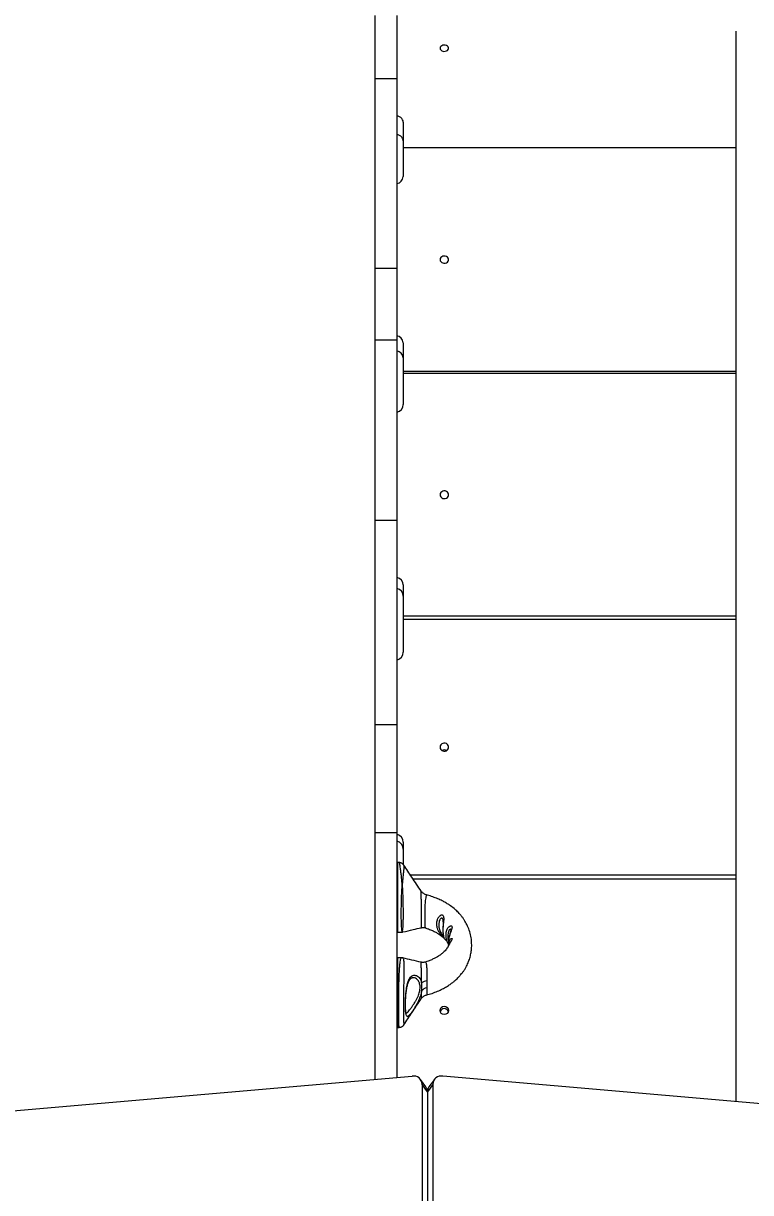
# Model space of a CAD drawing. Header units: millimetres. Extents: x -5906 to 5457, y -5155 to 4356.
# Drawn here: x -289 to 402, y 1171 to 2281 of the extents above; entities that cross this region are included whole.
import ezdxf

# ---------------------------------------------------------------- set-up
doc = ezdxf.new("R2010")
doc.units = ezdxf.units.MM
for name, color, linetype in [('DIKOM_ОБЪЕКТ', 7, 'Continuous'), ('DIKOM_РАЗМЕР_ЗОНА', 7, 'Continuous'), ('DIKOM_РАЗМЕР_ОБЪЕКТА', 7, 'Continuous')]:
    doc.layers.add(name, color=color, linetype=linetype)
doc.styles.add('style1', font='arial.ttf', dxfattribs={"width": 0.8})
doc.dimstyles.new('1-50', dxfattribs={"dimtxt": 300, "dimasz": 200, "dimexe": 100, "dimexo": 0, "dimgap": 100, "dimtad": 1, "dimtxsty": 'style1', "dimcen": 200, "dimclrd": 7, "dimclre": 7, "dimclrt": 7, "dimadec": 1, "dimazin": 2, "dimtfac": 1, "dimtmove": 0, "dimatfit": 2, "dimfxl": 0, "dimlwd": 25, "dimlwe": 18, "dimarcsym": 0})

# ---------------------------------------------------------------- blocks, each defined once
blk = doc.blocks.new('*D9')
at = {"layer": 'Defpoints', "color": 0, "transparency": 16777216}
for p in [(744.7, 2856.5), (-4941.7, -2428.9), (82.6, -2428.9)]:
    blk.add_point(p, dxfattribs=at)
at = {"layer": 'DIKOM_РАЗМЕР_ОБЪЕКТА', "color": 7, "lineweight": 18, "transparency": 16777216}
for p, q in [((744.7, 2856.5), (-5041.7, 2856.5)), ((82.6, -2428.9), (-5041.7, -2428.9))]:
    blk.add_line(p, q, dxfattribs=at)
at = {"layer": 'DIKOM_РАЗМЕР_ОБЪЕКТА', "color": 7, "lineweight": 25, "transparency": 16777216}
blk.add_line((-4941.7, 2656.5), (-4941.7, -2228.9), dxfattribs=at)
at = {"layer": 'DIKOM_РАЗМЕР_ОБЪЕКТА', "color": 7, "transparency": 16777216}
for points in [[(-4975.1, 2656.5), (-4908.4, 2656.5), (-4941.7, 2856.5)], [(-4975.1, -2228.9), (-4908.4, -2228.9), (-4941.7, -2428.9)]]:
    blk.add_solid(points, dxfattribs=at)
at = {"layer": 'DIKOM_РАЗМЕР_ОБЪЕКТА', "color": 7, "transparency": 16777216, "insert": (-5195, 213.8), "char_height": 300, "attachment_point": 5, "rotation": 90, "style": 'style1'}
blk.add_mtext('5300', dxfattribs=at)
blk = doc.blocks.new('*D10')
at = {"layer": 'Defpoints', "color": 0, "transparency": 16777216}
for p in [(394.7, 4356.5), (-5455.8, -3928.9), (81.8, -3928.9)]:
    blk.add_point(p, dxfattribs=at)
at = {"layer": 'DIKOM_РАЗМЕР_ЗОНА', "color": 7, "lineweight": 18, "transparency": 16777216}
for p, q in [((394.7, 4356.5), (-5555.8, 4356.5)), ((81.8, -3928.9), (-5555.8, -3928.9))]:
    blk.add_line(p, q, dxfattribs=at)
at = {"layer": 'DIKOM_РАЗМЕР_ЗОНА', "color": 7, "lineweight": 25, "transparency": 16777216}
blk.add_line((-5455.8, 4156.5), (-5455.8, -3728.9), dxfattribs=at)
at = {"layer": 'DIKOM_РАЗМЕР_ЗОНА', "color": 7, "transparency": 16777216}
for points in [[(-5489.1, 4156.5), (-5422.5, 4156.5), (-5455.8, 4356.5)], [(-5489.1, -3728.9), (-5422.5, -3728.9), (-5455.8, -3928.9)]]:
    blk.add_solid(points, dxfattribs=at)
at = {"layer": 'DIKOM_РАЗМЕР_ЗОНА', "color": 7, "transparency": 16777216, "insert": (-5709.1, 213.8), "char_height": 300, "attachment_point": 5, "rotation": 90, "style": 'style1'}
blk.add_mtext('8300', dxfattribs=at)

msp = doc.modelspace()

# ---------------------------------------------------------------- linework, layer by layer
at = {"layer": 'DIKOM_ОБЪЕКТ', "color": 7, "linetype": 'Continuous', "lineweight": 15}
for p, q in [((44.723, 2288.014), (44.723, 2227.972)), ((65.723, 2288.014), (65.723, 2227.972)), ((65.723, 2227.972), (44.723, 2227.972)), ((44.723, 2227.972), (44.723, 2047.834)), ((65.723, 2227.972), (65.723, 2047.834)), ((71.723, 2186.84), (71.723, 2162.69)), ((71.723, 2162.69), (387.515, 2162.69)), ((71.723, 2162.69), (71.723, 2162.286)), ((71.723, 2162.286), (71.723, 2135.149)), ((387.515, 2162.286), (71.723, 2162.286)), ((65.723, 2047.834), (44.723, 2047.834)), ((44.723, 2047.834), (44.723, 1979.883)), ((65.723, 2047.834), (65.723, 1979.883)), ((65.723, 1979.883), (44.723, 1979.883)), ((44.723, 1979.883), (44.723, 1808.679)), ((65.723, 1979.883), (65.723, 1808.679)), ((71.723, 1977.412), (71.723, 1950.274)), ((71.723, 1950.274), (387.478, 1950.274)), ((71.723, 1950.274), (71.723, 1948.126)), ((71.723, 1948.126), (71.723, 1918.67)), ((387.478, 1948.126), (71.723, 1948.126)), ((65.723, 1808.679), (44.723, 1808.679)), ((44.723, 1808.679), (44.723, 1614.709)), ((65.723, 1808.679), (65.723, 1614.709)), ((71.723, 1747.456), (71.723, 1718)), ((71.723, 1718), (387.442, 1718)), ((71.723, 1718), (71.723, 1714.755)), ((71.723, 1714.755), (71.723, 1683.705)), ((387.442, 1714.755), (71.723, 1714.755)), ((65.723, 1614.709), (44.723, 1614.709)), ((44.723, 1614.709), (44.723, 1512.239)), ((65.723, 1614.709), (65.723, 1512.239)), ((65.723, 1512.239), (44.723, 1512.239)), ((44.723, 1512.239), (44.723, 1278.108)), ((65.723, 1512.239), (65.723, 1279.93)), ((71.723, 1503.23), (71.723, 1482.228)), ((68.008, 1483.867), (66.223, 1483.867)), ((66.223, 1483.867), (66.223, 1417.867)), ((78.522, 1472.181), (387.438, 1472.181)), ((387.438, 1468.123), (81.232, 1468.123)), ((70.723, 1462.29), (70.723, 1462.455)), ((92.793, 1422.009), (92.833, 1421.963)), ((66.223, 1417.867), (70.119, 1417.867)), ((114.524, 1404.694), (114.28, 1404.176)), ((114.722, 1406.046), (114.737, 1405.867)), ((70.116, 1393.485), (66.223, 1393.485)), ((66.223, 1393.485), (66.223, 1327.485)), ((92.789, 1389.337), (92.834, 1389.357)), ((93.891, 1358.242), (93.883, 1358.23)), ((66.223, 1327.485), (68.007, 1327.485)), ((-709.456, 1212.652), (80.21, 1281.188)), ((93.264, 1270.933), (88.162, 1277.95)), ((101.285, 1277.95), (96.183, 1270.933)), ((898.902, 1212.652), (109.237, 1281.188)), ((89.621, 1273.335), (89.621, 215.769)), ((94.723, 1266.318), (89.621, 1273.335)), ((99.825, 1273.335), (94.723, 1266.318)), ((94.723, 1266.318), (94.723, 1058.181)), ((99.825, 1273.335), (99.825, 215.769))]:
    msp.add_line(p, q, dxfattribs=at)
at = {"layer": 'DIKOM_ОБЪЕКТ', "color": 7, "linetype": 'Continuous', "lineweight": 15, "flags": 128}
for points in [[(106.723, 2257.028), (106.901, 2256.138), (107.418, 2255.328), (108.229, 2254.668), (109.262, 2254.218), (110.424, 2254.018), (111.613, 2254.085), (112.723, 2254.414), (113.655, 2254.975), (114.327, 2255.718), (114.679, 2256.578), (114.679, 2257.478), (114.327, 2258.338), (113.655, 2259.082), (112.723, 2259.643), (111.613, 2259.971), (110.424, 2260.039), (109.262, 2259.838), (108.229, 2259.388), (107.418, 2258.729), (106.901, 2257.918), (106.723, 2257.028)], [(71.723, 2186.84), (71.57, 2188.018), (71.114, 2189.151), (70.375, 2190.195), (69.38, 2191.11), (68.168, 2191.86), (66.785, 2192.418), (65.723, 2192.686)], [(71.723, 2169.127), (71.57, 2170.305), (71.114, 2171.437), (70.375, 2172.481), (69.38, 2173.396), (68.168, 2174.147), (66.785, 2174.705), (65.723, 2174.973)], [(106.723, 2056.28), (106.901, 2055.28), (107.418, 2054.369), (108.229, 2053.628), (109.262, 2053.123), (110.424, 2052.898), (111.613, 2052.973), (112.723, 2053.342), (113.655, 2053.973), (114.327, 2054.808), (114.679, 2055.775), (114.679, 2056.786), (114.327, 2057.752), (113.655, 2058.587), (112.723, 2059.218), (111.613, 2059.587), (110.424, 2059.663), (109.262, 2059.438), (108.229, 2058.932), (107.418, 2058.191), (106.901, 2057.28), (106.723, 2056.28)], [(106.723, 1833.063), (106.901, 1831.978), (107.418, 1830.989), (108.229, 1830.184), (109.262, 1829.636), (110.424, 1829.391), (111.613, 1829.473), (112.723, 1829.874), (113.655, 1830.559), (114.327, 1831.466), (114.679, 1832.514), (114.679, 1833.612), (114.327, 1834.661), (113.655, 1835.567), (112.723, 1836.252), (111.613, 1836.653), (110.424, 1836.735), (109.262, 1836.491), (108.229, 1835.942), (107.418, 1835.137), (106.901, 1834.148), (106.723, 1833.063)], [(106.723, 1593.468), (106.901, 1592.324), (107.418, 1591.282), (108.229, 1590.433), (109.262, 1589.855), (110.424, 1589.598), (111.613, 1589.684), (112.723, 1590.107), (113.655, 1590.828), (114.327, 1591.784), (114.679, 1592.889), (114.679, 1594.046), (114.327, 1595.152), (113.655, 1596.108), (112.723, 1596.829), (111.613, 1597.252), (110.424, 1597.338), (109.262, 1597.081), (108.229, 1596.502), (107.418, 1595.654), (106.901, 1594.612), (106.723, 1593.468)]]:
    msp.add_lwpolyline(points, dxfattribs=at)
at = {"layer": 'DIKOM_ОБЪЕКТ', "color": 7, "linetype": 'Continuous', "lineweight": 15}
msp.add_circle((110.713, 1343.595), 3.989, dxfattribs=at)
for centre, radius, start, end in [((64.693, 2135.546), 7.042, 278.416071, 356.767548), ((64.532, 1976.868), 7.212, 4.32745, 80.488931), ((64.532, 1962.56), 7.212, 4.32745, 80.488931), ((64.25, 1918.869), 7.476, 281.363856, 358.475517), ((64.163, 1747.184), 7.565, 2.064817, 78.095811), ((64.163, 1736.634), 7.565, 2.064817, 78.095811), ((63.925, 1683.778), 7.798, 283.329999, 359.468575), ((110.723, 1586.722), 4.096, 58.157633, 121.842367), ((63.892, 1503.131), 7.832, 0.72522, 76.476205), ((63.892, 1496.599), 7.832, 0.72522, 76.476205), ((66.223, 1483.367), 0.5, 90, 180), ((66.223, 1418.367), 0.5, 180, 270), ((66.223, 1392.985), 0.5, 90, 180), ((95.344, 1359.936), 11.708, 96.348582, 121.712808), ((96.011, 1356.491), 8.781, 102.914238, 140.974906), ((110.723, 1341.228), 4.004, 17.345024, 162.654976), ((66.223, 1327.985), 0.5, 180, 270), ((81.534, 1273.209), 8.088, 0.894422, 99.420891), ((107.913, 1273.209), 8.088, 80.579109, 179.105578), ((86.902, 1266.383), 7.822, 359.522458, 35.573852), ((102.545, 1266.383), 7.822, 144.426148, 180.477542)]:
    msp.add_arc(centre, radius, start, end, dxfattribs=at)
for points, knots in [([(387.529, 2273.127), (387.528, 2263.928), (387.526, 2244.024), (387.523, 2214.014), (387.517, 2174.717), (387.51, 2127.975), (387.5, 2073.786), (387.49, 2019.74), (387.481, 1965.697), (387.472, 1916.696), (387.465, 1872.682), (387.458, 1833.667), (387.452, 1794.401), (387.447, 1754.758), (387.442, 1717.45), (387.439, 1682.493), (387.436, 1649.961), (387.434, 1616.871), (387.433, 1583.157), (387.433, 1553.054), (387.434, 1526.798), (387.435, 1504.616), (387.437, 1482.127), (387.439, 1459.562), (387.441, 1437.229), (387.444, 1415.429), (387.446, 1394.263), (387.449, 1378.081), (387.451, 1366.501), (387.452, 1359.063), (387.453, 1350.91), (387.454, 1342.019), (387.456, 1332.386), (387.458, 1321.317), (387.46, 1308.708), (387.463, 1294.452), (387.466, 1279.131), (387.468, 1266.548), (387.469, 1259.054), (387.47, 1257.04)], [0, 0, 0, 0, 0.027773656, 0.060095971, 0.092423958, 0.150161606, 0.207888435, 0.265578413, 0.323248594, 0.38091541, 0.42202131, 0.463140873, 0.504292382, 0.545463691, 0.586636307, 0.618984712, 0.651321097, 0.683647, 0.715962001, 0.748265118, 0.768445569, 0.788620904, 0.808794699, 0.828927546, 0.848496183, 0.86735036, 0.885491564, 0.902920242, 0.908628866, 0.914894587, 0.921762148, 0.929232029, 0.937304752, 0.94598087, 0.956981718, 0.968822466, 0.981504053, 0.995027354, 1, 1, 1, 1]), ([(70.723, 1462.453), (70.721, 1462.47), (70.671, 1462.907), (70.589, 1464.532), (70.338, 1467.249), (69.991, 1470.944), (69.56, 1474.722), (69.112, 1478.224), (68.716, 1480.995), (68.391, 1482.849), (68.156, 1483.812), (68.048, 1483.766), (68.008, 1483.749)], [0, 0, 0, 0, 0.001296014, 0.035162888, 0.131202387, 0.228569073, 0.365606348, 0.506574932, 0.643360821, 0.784091638, 0.920853535, 1, 1, 1, 1]), ([(72.263, 1481.551), (72.121, 1481.752), (71.818, 1482.18), (71.104, 1482.849), (70.177, 1483.417), (69.118, 1483.799), (68.372, 1483.835), (68.017, 1483.852)], [0, 0, 0, 0, 0.17501182, 0.37283599, 0.58316547, 0.80168211, 1, 1, 1, 1]), ([(72.26, 1481.549), (72.262, 1481.551), (72.271, 1481.567), (72.285, 1481.397), (72.296, 1481.028), (72.295, 1480.44), (72.275, 1479.655), (72.234, 1478.66), (72.158, 1477.457), (72.047, 1476.045), (71.892, 1474.415), (71.696, 1472.556), (71.494, 1470.693), (71.304, 1468.918), (71.142, 1467.289), (70.977, 1465.573), (70.856, 1463.967), (70.746, 1462.915), (70.735, 1462.471), (70.735, 1462.455)], [0, 0, 0, 0, 0.014367418, 0.085241897, 0.156551789, 0.227660337, 0.299202026, 0.372126362, 0.445538919, 0.519374516, 0.59379345, 0.670220512, 0.747415681, 0.800214749, 0.853278888, 0.907150475, 0.961289801, 0.998590648, 1, 1, 1, 1]), ([(88.894, 1456.649), (85.927, 1461.091), (80.351, 1469.442), (74.844, 1477.69), (72.266, 1481.551)], [0, 0, 0, 0, 0.53193527, 1, 1, 1, 1]), ([(70.723, 1418.837), (70.721, 1418.842), (70.534, 1419.266), (70.443, 1420.409), (70.161, 1422.916), (69.998, 1426.229), (69.882, 1430.39), (69.842, 1435.199), (69.885, 1440.495), (69.988, 1445.894), (70.16, 1451.48), (70.355, 1456.144), (70.536, 1459.347), (70.629, 1460.909), (70.676, 1461.65), (70.698, 1462.019), (70.709, 1462.199), (70.711, 1462.271), (70.712, 1462.29)], [0, 0, 0, 0, 0.000933484, 0.09575447, 0.19304993, 0.29059878, 0.390911611, 0.50080324, 0.599443994, 0.700947965, 0.799615563, 0.901142005, 0.95347713, 0.977703453, 0.989583715, 0.995883056, 0.998880758, 1, 1, 1, 1]), ([(70.723, 1462.29), (70.725, 1462.27), (70.732, 1462.199), (70.744, 1462.017), (70.768, 1461.646), (70.813, 1460.901), (70.905, 1459.334), (71.018, 1457.066), (71.15, 1454.297), (71.251, 1451.531), (71.343, 1448.724), (71.412, 1445.935), (71.468, 1443.198), (71.506, 1440.517), (71.532, 1437.876), (71.543, 1435.242), (71.534, 1432.662), (71.507, 1430.279), (71.464, 1428.145), (71.411, 1426.245), (71.335, 1424.498), (71.249, 1422.96), (71.141, 1421.635), (71.019, 1420.512), (70.901, 1419.729), (70.814, 1419.194), (70.73, 1418.955), (70.723, 1418.841), (70.723, 1418.837)], [0, 0, 0, 0, 0.00112834, 0.00413462, 0.01044031, 0.02232488, 0.04654864, 0.0988262, 0.14798008, 0.1974595, 0.24799355, 0.29890626, 0.34802261, 0.39749978, 0.44812959, 0.49916511, 0.55388613, 0.60912512, 0.6576824, 0.7065906, 0.75659053, 0.80696037, 0.8542686, 0.90186993, 0.95034891, 0.97471802, 0.99912202, 1, 1, 1, 1]), ([(88.771, 1422.069), (88.784, 1422.067), (88.825, 1422.06), (88.912, 1422.338), (88.986, 1422.808), (89.043, 1423.376), (89.083, 1423.951), (89.116, 1424.622), (89.142, 1425.457), (89.164, 1426.478), (89.177, 1427.717), (89.185, 1429.086), (89.188, 1430.846), (89.19, 1432.793), (89.195, 1434.905), (89.195, 1436.706), (89.192, 1438.434), (89.179, 1440.077), (89.158, 1441.753), (89.124, 1443.47), (89.077, 1445.209), (89.007, 1446.963), (88.927, 1448.695), (88.839, 1450.311), (88.758, 1451.784), (88.697, 1453.103), (88.661, 1454.299), (88.665, 1455.31), (88.704, 1456.085), (88.756, 1456.469), (88.805, 1456.646), (88.841, 1456.712), (88.867, 1456.677), (88.878, 1456.663)], [0, 0, 0, 0, 0.01919395, 0.05898636, 0.09941213, 0.12545898, 0.15165498, 0.17829726, 0.20508473, 0.23950909, 0.27421867, 0.30980388, 0.34568337, 0.40110153, 0.43986541, 0.47900462, 0.51074518, 0.54270269, 0.5753651, 0.60828206, 0.64267665, 0.6774069, 0.71321478, 0.74945625, 0.78168, 0.81432197, 0.84756117, 0.88153521, 0.91537249, 0.95027747, 0.96342172, 0.98524805, 1, 1, 1, 1]), ([(93.904, 1453.173), (93.692, 1453.218), (92.94, 1453.376), (91.773, 1453.952), (90.518, 1454.797), (89.532, 1455.74), (89.082, 1456.359), (88.867, 1456.655)], [0, 0, 0, 0, 0.0979908, 0.34835889, 0.58244263, 0.80061734, 1, 1, 1, 1]), ([(88.878, 1456.663), (88.883, 1456.665), (88.888, 1456.666), (88.893, 1456.649), (88.893, 1456.649)], [0, 0, 0, 0, 0.99435788, 1, 1, 1, 1]), ([(93.897, 1453.114), (93.874, 1453.114), (93.819, 1453.115), (93.631, 1452.662), (93.284, 1451.497), (92.833, 1449.257), (92.468, 1446.051), (92.289, 1442.517), (92.211, 1439.101), (92.177, 1435.808), (92.179, 1432.619), (92.184, 1429.499), (92.205, 1426.817), (92.262, 1424.658), (92.373, 1423.176), (92.511, 1422.173), (92.701, 1422.063), (92.793, 1422.009)], [0, 0, 0, 0, 0.03097131, 0.0716618, 0.13665309, 0.20063654, 0.27600554, 0.37354248, 0.43717461, 0.5023547, 0.59418286, 0.65980439, 0.74047955, 0.82421021, 0.8829164, 0.9431577, 1, 1, 1, 1]), ([(93.885, 1358.266), (94.681, 1358.464), (97.457, 1359.151), (101.767, 1360.681), (106.699, 1362.74), (110.971, 1364.929), (114.586, 1367.105), (117.546, 1369.161), (119.962, 1371.061), (121.918, 1372.772), (123.51, 1374.299), (124.803, 1375.646), (126.012, 1376.997), (127.361, 1378.625), (128.905, 1380.699), (130.439, 1383.056), (131.781, 1385.442), (132.877, 1387.693), (133.787, 1389.863), (134.8, 1392.687), (135.796, 1396.331), (136.553, 1400.948), (136.823, 1405.908), (136.482, 1411.303), (135.398, 1416.888), (133.842, 1421.504), (132.279, 1424.944), (131.005, 1427.324), (129.665, 1429.515), (128.154, 1431.698), (126.101, 1434.309), (123.403, 1437.237), (119.848, 1440.456), (116.284, 1443.126), (112.758, 1445.376), (109.462, 1447.227), (105.538, 1449.131), (100.983, 1450.957), (97.06, 1452.314), (94.561, 1452.929), (93.893, 1453.094)], [0, 0, 0, 0, 0.01454346, 0.0507299, 0.08584602, 0.11907782, 0.149569, 0.17653636, 0.19938463, 0.21928443, 0.23664021, 0.25123499, 0.26349837, 0.27923257, 0.30014761, 0.32357528, 0.34495635, 0.36407785, 0.3815579, 0.39866772, 0.43199899, 0.46541455, 0.50064987, 0.53940274, 0.5826127, 0.62545187, 0.64866266, 0.66856463, 0.68749462, 0.70872019, 0.73112505, 0.76560886, 0.80147118, 0.84215693, 0.86537711, 0.89227428, 0.92214462, 0.95422713, 0.98776252, 1, 1, 1, 1]), ([(109.832, 1416.251), (109.924, 1415.558), (110.11, 1414.157), (110.47, 1412.749), (110.585, 1412.212), (110.334, 1412.372), (109.928, 1412.737), (109.489, 1413.164), (108.69, 1413.971), (108.026, 1414.67), (106.878, 1416.002), (105.595, 1417.724), (104.264, 1420.313), (103.5, 1422.952), (103.223, 1425.978), (103.637, 1428.989), (104.741, 1431.373), (105.886, 1432.752), (107.036, 1433.663), (108.369, 1434.097), (109.306, 1433.815), (109.91, 1433.301), (110.237, 1432.718), (110.543, 1431.443), (110.54, 1429.517), (110.219, 1426.707), (109.859, 1423.619), (109.627, 1420.214), (109.687, 1417.729), (109.812, 1416.455), (109.832, 1416.251)], [0, 0, 0, 0, 0.04617388, 0.09347857, 0.13703517, 0.16515843, 0.17411452, 0.20426843, 0.2116517, 0.24334725, 0.25349554, 0.29786314, 0.3435731, 0.3952037, 0.43779694, 0.5047757, 0.55986801, 0.58581151, 0.61251786, 0.65298373, 0.68161493, 0.68971933, 0.71648079, 0.72915225, 0.77246692, 0.81699595, 0.86432234, 0.92015804, 0.98721212, 1, 1, 1, 1]), ([(71.319, 1418.005), (74.614, 1418.769), (80.478, 1420.128), (86.25, 1421.457), (88.778, 1422.039)], [0, 0, 0, 0, 0.56199966, 1, 1, 1, 1]), ([(88.787, 1422.007), (88.998, 1422.063), (89.711, 1422.25), (90.98, 1422.238), (92.156, 1422.107), (92.711, 1421.887), (92.786, 1421.858)], [0, 0, 0, 0, 0.1639181, 0.55246303, 0.93975913, 1, 1, 1, 1]), ([(92.734, 1421.857), (93.742, 1421.537), (96.131, 1420.779), (99.388, 1419.398), (102.509, 1417.847), (105.055, 1416.341), (107.063, 1414.971), (108.586, 1413.791), (109.756, 1412.783), (110.665, 1411.921), (111.358, 1411.206), (111.938, 1410.56), (112.692, 1409.657), (113.49, 1408.542), (114.047, 1407.581), (114.203, 1407.223), (114.235, 1407.148)], [0, 0, 0, 0, 0.07526435, 0.17844022, 0.27645424, 0.36674988, 0.44693808, 0.51511338, 0.57437332, 0.62610685, 0.66969042, 0.70598165, 0.75182403, 0.86317684, 0.97128104, 1, 1, 1, 1]), ([(109.68, 1427.677), (109.684, 1427.88), (109.696, 1428.517), (109.621, 1429.263), (109.446, 1430.067), (109.246, 1430.539), (108.876, 1430.991), (108.555, 1431.158), (108.043, 1431.196), (107.683, 1431.067), (107.011, 1430.575), (106.263, 1429.515), (105.585, 1427.356), (105.367, 1425.017), (105.516, 1422.637), (105.919, 1420.592), (106.627, 1418.618), (107.468, 1417.08), (108.136, 1416.16), (108.635, 1415.556), (108.954, 1415.221), (109.289, 1414.933), (109.461, 1414.843), (109.652, 1414.9), (109.71, 1415.069), (109.692, 1415.454), (109.69, 1415.494)], [0, 0, 0, 0, 0.019953207, 0.062633085, 0.077763215, 0.115196008, 0.129247854, 0.168741631, 0.177260417, 0.222640237, 0.230975388, 0.305384397, 0.390747913, 0.500201552, 0.570120777, 0.652395468, 0.720706235, 0.78194109, 0.821417025, 0.836976142, 0.873703998, 0.886143639, 0.92344638, 0.934551236, 0.99324187, 1, 1, 1, 1]), ([(109.69, 1427.677), (109.691, 1427.497), (109.694, 1426.995), (109.639, 1425.97), (109.55, 1424.612), (109.444, 1422.96), (109.383, 1421.457), (109.368, 1419.89), (109.399, 1418.5), (109.495, 1417.107), (109.596, 1416.14), (109.67, 1415.537), (109.702, 1415.258), (109.702, 1415.26), (109.702, 1415.26)], [0, 0, 0, 0, 0.04065885, 0.11384901, 0.20403241, 0.31210385, 0.44538263, 0.516077, 0.65051749, 0.76229746, 0.86198811, 0.92921553, 0.97941089, 1, 1, 1, 1]), ([(114.26, 1407.161), (114.202, 1407.274), (113.653, 1408.341), (113.068, 1410.203), (112.537, 1412.641), (112.356, 1414.797), (112.446, 1416.904), (112.814, 1418.882), (113.42, 1420.587), (114.205, 1421.983), (115.279, 1423.249), (116.544, 1423.988), (117.407, 1423.93), (117.893, 1423.609), (118.112, 1423.183), (118.154, 1422.259), (117.938, 1421.304), (117.389, 1419.614), (116.565, 1417.465), (115.468, 1414.135), (114.717, 1410.474), (114.521, 1407.529), (114.715, 1406.066), (114.755, 1405.762)], [0, 0, 0, 0, 0.00819266, 0.0771029, 0.12758691, 0.17909856, 0.23017975, 0.28224194, 0.33245783, 0.37488011, 0.41841337, 0.48583608, 0.52912135, 0.54067834, 0.57912498, 0.59722482, 0.64517557, 0.66187499, 0.72974461, 0.79550098, 0.8851247, 0.97619247, 1, 1, 1, 1]), ([(70.119, 1417.944), (70.155, 1417.911), (70.195, 1417.874), (70.35, 1417.961), (70.491, 1418.153), (70.633, 1418.541), (70.685, 1418.689), (70.708, 1418.791), (70.723, 1418.824), (70.723, 1418.834), (70.723, 1418.837)], [0, 0, 0, 0, 0.15645584, 0.1782495, 0.72505237, 0.83063342, 0.94866733, 0.98473269, 0.99424836, 1, 1, 1, 1]), ([(70.122, 1417.903), (70.337, 1417.891), (70.741, 1417.868), (71.125, 1417.985), (71.304, 1418.04)], [0, 0, 0, 0, 0.53305976, 1, 1, 1, 1]), ([(70.723, 1418.837), (70.725, 1418.834), (70.741, 1418.803), (70.747, 1418.745), (70.784, 1418.647), (70.825, 1418.525), (70.905, 1418.336), (71.044, 1418.091), (71.172, 1418.005), (71.272, 1417.997), (71.293, 1418.013), (71.313, 1418.028)], [0, 0, 0, 0, 0.0065051, 0.05206655, 0.09894457, 0.18487042, 0.29273461, 0.52003169, 0.89929451, 0.90736193, 1, 1, 1, 1]), ([(116.942, 1419.652), (116.943, 1419.71), (116.949, 1420.058), (116.862, 1420.36), (116.643, 1420.667), (116.435, 1420.738), (116.031, 1420.641), (115.735, 1420.384), (115.179, 1419.607), (114.723, 1418.518), (114.233, 1416.324), (114.068, 1413.625), (114.24, 1411.043), (114.6, 1409.562), (114.674, 1409.257)], [0, 0, 0, 0, 0.01386773, 0.08331464, 0.10254349, 0.17312229, 0.187284, 0.2846914, 0.29436584, 0.44525921, 0.54106143, 0.746171, 0.94775731, 1, 1, 1, 1]), ([(114.822, 1405.566), (114.846, 1406.08), (114.921, 1407.731), (115.65, 1409.648), (116.66, 1411.346), (117.569, 1412.047), (118.013, 1411.964), (118.169, 1411.629), (118.1, 1411.19), (117.735, 1410.341), (117.275, 1409.544), (116.315, 1407.99), (115.317, 1406.452), (114.703, 1405.092), (114.524, 1404.694)], [0, 0, 0, 0, 0.07388823, 0.23704948, 0.34308776, 0.47522784, 0.5563675, 0.58184424, 0.66777974, 0.68999971, 0.77455552, 0.8138145, 0.94543591, 1, 1, 1, 1]), ([(116.946, 1419.669), (116.945, 1419.651), (116.944, 1419.612), (116.877, 1419.205), (116.705, 1418.536), (116.429, 1417.592), (116.071, 1416.411), (115.653, 1414.957), (115.236, 1413.268), (114.871, 1411.356), (114.653, 1409.295), (114.571, 1407.756), (114.645, 1406.953), (114.655, 1406.842)], [0, 0, 0, 0, 0.04779442, 0.10352252, 0.16899732, 0.23922226, 0.32606674, 0.4258572, 0.54341333, 0.67417851, 0.82003369, 0.97517162, 1, 1, 1, 1]), ([(114.229, 1404.2), (114.143, 1404.015), (113.945, 1403.585), (113.281, 1402.496), (112.233, 1401.096), (110.752, 1399.479), (108.729, 1397.637), (106.468, 1395.942), (104.06, 1394.412), (101.691, 1393.083), (98.763, 1391.686), (95.768, 1390.449), (93.605, 1389.77), (92.735, 1389.498)], [0, 0, 0, 0, 0.07064173, 0.16418751, 0.27189746, 0.37435181, 0.48091011, 0.60244048, 0.67166078, 0.75181396, 0.84069005, 0.93591967, 1, 1, 1, 1]), ([(114.208, 1407.26), (114.269, 1407.114), (114.478, 1406.615), (114.729, 1406.147), (114.906, 1405.817)], [0, 0, 0, 0, 0.29409091, 1, 1, 1, 1]), ([(117.038, 1409.469), (117.038, 1409.47), (117.048, 1409.508), (117.008, 1409.378), (116.816, 1408.992), (116.467, 1408.351), (115.962, 1407.482), (115.321, 1406.345), (114.802, 1405.4), (114.537, 1404.813), (114.491, 1404.709)], [0, 0, 0, 0, 0.0029822, 0.1215738, 0.24999299, 0.38594581, 0.55356164, 0.73678775, 0.95358849, 1, 1, 1, 1]), ([(114.716, 1405.758), (114.717, 1405.756), (114.726, 1405.703), (114.725, 1405.692), (114.717, 1405.614), (114.713, 1405.574)], [0, 0, 0, 0, 0.01980698, 0.48454564, 1, 1, 1, 1]), ([(68.006, 1327.601), (67.976, 1327.572), (67.873, 1327.474), (67.743, 1328.288), (67.609, 1329.99), (67.51, 1332.636), (67.441, 1336.029), (67.399, 1340.153), (67.386, 1344.643), (67.397, 1349.531), (67.431, 1354.705), (67.493, 1360.241), (67.586, 1365.835), (67.711, 1371.228), (67.874, 1376.366), (68.081, 1381.014), (68.342, 1385.122), (68.66, 1388.492), (69.048, 1391.106), (69.49, 1392.757), (69.87, 1393.524), (70.067, 1393.407), (70.118, 1393.376)], [0, 0, 0, 0, 0.02167085, 0.07452474, 0.12890985, 0.18176177, 0.2361454, 0.28899887, 0.34338455, 0.39036518, 0.44323134, 0.49763076, 0.55051243, 0.60492834, 0.65785988, 0.7123294, 0.76546616, 0.82015733, 0.87338414, 0.92816478, 0.98138088, 1, 1, 1, 1]), ([(71.328, 1393.314), (71.219, 1393.35), (70.833, 1393.476), (70.417, 1393.458), (70.12, 1393.445)], [0, 0, 0, 0, 0.28293564, 1, 1, 1, 1]), ([(71.307, 1393.24), (71.363, 1393.256), (71.565, 1393.313), (71.781, 1392.687), (72.02, 1391.576), (72.199, 1390.012), (72.294, 1387.119), (72.3, 1383.561), (72.262, 1379.545), (72.207, 1375.064), (72.15, 1370.321), (72.099, 1365.323), (72.057, 1360.285), (72.026, 1355.237), (72.009, 1350.573), (72.003, 1346.165), (72.01, 1342.1), (72.03, 1338.362), (72.064, 1335.183), (72.108, 1332.681), (72.16, 1330.91), (72.215, 1329.888), (72.245, 1329.852), (72.259, 1329.835)], [0, 0, 0, 0, 0.02023102, 0.07290371, 0.08330606, 0.13737079, 0.19308029, 0.24531735, 0.29884742, 0.34983995, 0.40210907, 0.45247287, 0.50414143, 0.55418847, 0.60555681, 0.64989912, 0.69986792, 0.75116268, 0.8013402, 0.85283744, 0.90347433, 0.95541017, 1, 1, 1, 1]), ([(88.79, 1389.311), (85.845, 1389.988), (79.904, 1391.354), (74.207, 1392.677), (71.334, 1393.344)], [0, 0, 0, 0, 0.49574887, 1, 1, 1, 1]), ([(89.19, 1369.896), (89.184, 1370.806), (89.172, 1372.642), (89.136, 1375.508), (89.082, 1378.44), (89.008, 1381.096), (88.919, 1383.401), (88.806, 1385.668), (88.68, 1387.747), (88.643, 1389.133), (88.734, 1389.231), (88.78, 1389.282)], [0, 0, 0, 0, 0.10748997, 0.21670033, 0.32695328, 0.44037359, 0.5228645, 0.60797973, 0.74209993, 0.86856595, 1, 1, 1, 1]), ([(92.789, 1389.468), (92.762, 1389.457), (92.257, 1389.249), (91.141, 1389.116), (89.79, 1389.094), (89.058, 1389.274), (88.798, 1389.338)], [0, 0, 0, 0, 0.02219123, 0.4149082, 0.7927064, 1, 1, 1, 1]), ([(92.834, 1389.357), (92.886, 1389.402), (93.053, 1389.547), (93.451, 1388.724), (93.795, 1386.971), (93.971, 1384.355), (94.016, 1381.449), (94.034, 1378.613), (94.044, 1375.412), (94.048, 1373.094), (94.05, 1371.572)], [0, 0, 0, 0, 0.05987893, 0.19386105, 0.31359417, 0.44146386, 0.59749904, 0.6986075, 0.80208227, 1, 1, 1, 1]), ([(89.19, 1362.02), (89.143, 1361.767), (88.943, 1360.676), (88.45, 1358.71), (87.582, 1356.082), (86.484, 1353.412), (85.131, 1350.616), (83.584, 1347.808), (81.899, 1345.031), (80.231, 1342.489), (79.179, 1341.026), (78.232, 1339.806), (77.375, 1338.802), (76.378, 1337.995), (75.586, 1337.824), (74.988, 1338.237), (74.523, 1339.209), (74.183, 1340.664), (73.94, 1342.596), (73.791, 1344.91), (73.726, 1347.588), (73.743, 1350.506), (73.841, 1353.64), (74.024, 1356.848), (74.3, 1360.098), (74.674, 1363.244), (75.163, 1366.255), (75.775, 1368.998), (76.535, 1371.445), (77.448, 1373.496), (78.538, 1375.126), (79.488, 1375.99), (80.551, 1376.638), (81.739, 1377.034), (83.457, 1376.953), (85.238, 1376.228), (86.791, 1374.936), (88.002, 1373.237), (88.763, 1371.575), (89.074, 1370.354), (89.19, 1369.896)], [0, 0, 0, 0, 0.00675006, 0.02911597, 0.05196247, 0.07700487, 0.10253497, 0.13245789, 0.16311647, 0.19573014, 0.22949385, 0.23127808, 0.26255268, 0.29499254, 0.32360399, 0.35311694, 0.38070367, 0.40909142, 0.43635735, 0.46439255, 0.49154042, 0.51944641, 0.54653451, 0.57437599, 0.60141422, 0.62920375, 0.65621111, 0.6839718, 0.71104657, 0.73888111, 0.76644792, 0.79478199, 0.80235116, 0.83295479, 0.86444335, 0.89760651, 0.93178958, 0.95761053, 0.9840736, 1, 1, 1, 1]), ([(74.71, 1340.354), (74.714, 1340.348), (74.73, 1340.326), (74.611, 1340.557), (74.461, 1341.052), (74.289, 1341.866), (74.135, 1342.997), (74.01, 1344.422), (73.926, 1346.113), (73.886, 1348.038), (73.892, 1350.142), (73.945, 1352.385), (74.049, 1354.72), (74.204, 1357.098), (74.415, 1359.478), (74.681, 1361.809), (75.008, 1364.049), (75.4, 1366.154), (75.853, 1368.078), (76.369, 1369.781), (76.942, 1371.242), (77.555, 1372.431), (78.202, 1373.35), (78.866, 1374.02), (79.528, 1374.439), (80.138, 1374.67), (80.575, 1374.659), (80.757, 1374.654)], [0, 0, 0, 0, 0.012003239, 0.0404989, 0.072607134, 0.108405239, 0.147128741, 0.187642501, 0.229864359, 0.272814806, 0.316292163, 0.360022985, 0.403753153, 0.447766782, 0.491350926, 0.535023889, 0.578451704, 0.621444823, 0.664384571, 0.706248116, 0.74797301, 0.789284313, 0.830088036, 0.872707386, 0.916849293, 0.965467917, 1, 1, 1, 1]), ([(76.965, 1343.072), (77.464, 1343.678), (78.464, 1344.89), (80.121, 1347.161), (81.797, 1349.608), (83.318, 1352.053), (84.663, 1354.502), (85.745, 1356.812), (86.61, 1359.109), (87.248, 1361.351), (87.642, 1363.585), (87.779, 1365.826), (87.588, 1367.963), (87.233, 1369.302), (86.763, 1370.536), (86.173, 1371.664), (84.976, 1373.083), (83.443, 1374.119), (81.941, 1374.665), (81.054, 1374.637), (80.755, 1374.628)], [0, 0, 0, 0, 0.07411384, 0.14828202, 0.21576179, 0.28323802, 0.33854286, 0.3938077, 0.44232613, 0.49080643, 0.53970329, 0.58857896, 0.64291587, 0.69729064, 0.70090333, 0.75721162, 0.81358585, 0.88787352, 0.96223052, 1, 1, 1, 1]), ([(89.19, 1362.02), (89.334, 1363.269), (89.655, 1366.052), (89.355, 1368.53), (89.19, 1369.896)], [0, 0, 0, 0, 0.44886531, 1, 1, 1, 1]), ([(94.05, 1371.572), (94.027, 1370.425), (93.98, 1368.096), (94.025, 1366.075), (94.049, 1365.05)], [0, 0, 0, 0, 0.492441621, 1, 1, 1, 1]), ([(72.288, 1329.835), (74.872, 1333.71), (80.471, 1342.108), (85.951, 1350.303), (88.901, 1354.716)], [0, 0, 0, 0, 0.46151739, 1, 1, 1, 1]), ([(88.877, 1354.729), (89.045, 1354.97), (89.436, 1355.529), (90.342, 1356.432), (91.544, 1357.289), (92.76, 1357.916), (93.585, 1358.113), (93.896, 1358.187)], [0, 0, 0, 0, 0.16558522, 0.38466185, 0.61697118, 0.85564373, 1, 1, 1, 1]), ([(88.882, 1354.729), (88.894, 1354.736), (88.916, 1354.749), (88.973, 1355.019), (89.046, 1355.682), (89.106, 1356.983), (89.161, 1358.975), (89.178, 1360.757), (89.19, 1362.02)], [0, 0, 0, 0, 0.05933769, 0.10768171, 0.30815446, 0.5168447, 0.65781082, 1, 1, 1, 1]), ([(94.049, 1365.05), (94.047, 1363.997), (94.043, 1362.323), (94.034, 1360.504), (94.024, 1359.422), (94, 1358.71), (93.968, 1358.298), (93.915, 1358.259), (93.891, 1358.242)], [0, 0, 0, 0, 0.29188559, 0.46453166, 0.64080492, 0.76209828, 0.89518202, 1, 1, 1, 1]), ([(74.527, 1340.87), (74.546, 1340.874), (74.859, 1340.944), (75.638, 1341.62), (76.522, 1342.588), (76.965, 1343.072)], [0, 0, 0, 0, 0.03153834, 0.51564392, 1, 1, 1, 1]), ([(68.015, 1327.506), (68.369, 1327.521), (69.099, 1327.551), (70.114, 1327.912), (70.993, 1328.427), (71.67, 1329.027), (72.087, 1329.521), (72.236, 1329.767), (72.273, 1329.827)], [0, 0, 0, 0, 0.19625628, 0.40383685, 0.59522723, 0.77424727, 0.944214, 1, 1, 1, 1])]:
    msp.add_open_spline(points, degree=3, knots=knots, dxfattribs=at)

# ---------------------------------------------------------------- dimensions: what is measured, and where the dimension line sits
at = {"layer": 'DIKOM_РАЗМЕР_ЗОНА'}
dim = msp.add_linear_dim(base=(-5455.796, -3928.924), p1=(394.723, 4356.47), p2=(81.761, -3928.924), angle=90, text='8300', dimstyle='1-50', dxfattribs=at)
dim.commit()
dim.dimension.update_dxf_attribs({"geometry": '*D10', "text_midpoint": (-5455.796, 213.773), "dimtype": 160})
at = {"layer": 'DIKOM_РАЗМЕР_ОБЪЕКТА'}
dim = msp.add_linear_dim(base=(-4941.747, -2428.924), p1=(744.723, 2856.47), p2=(82.584, -2428.924), angle=90, text='5300', dimstyle='1-50', dxfattribs=at)
dim.commit()
dim.dimension.update_dxf_attribs({"geometry": '*D9', "text_midpoint": (-4941.747, 213.773), "dimtype": 160})

doc.saveas('drawing.dxf')
